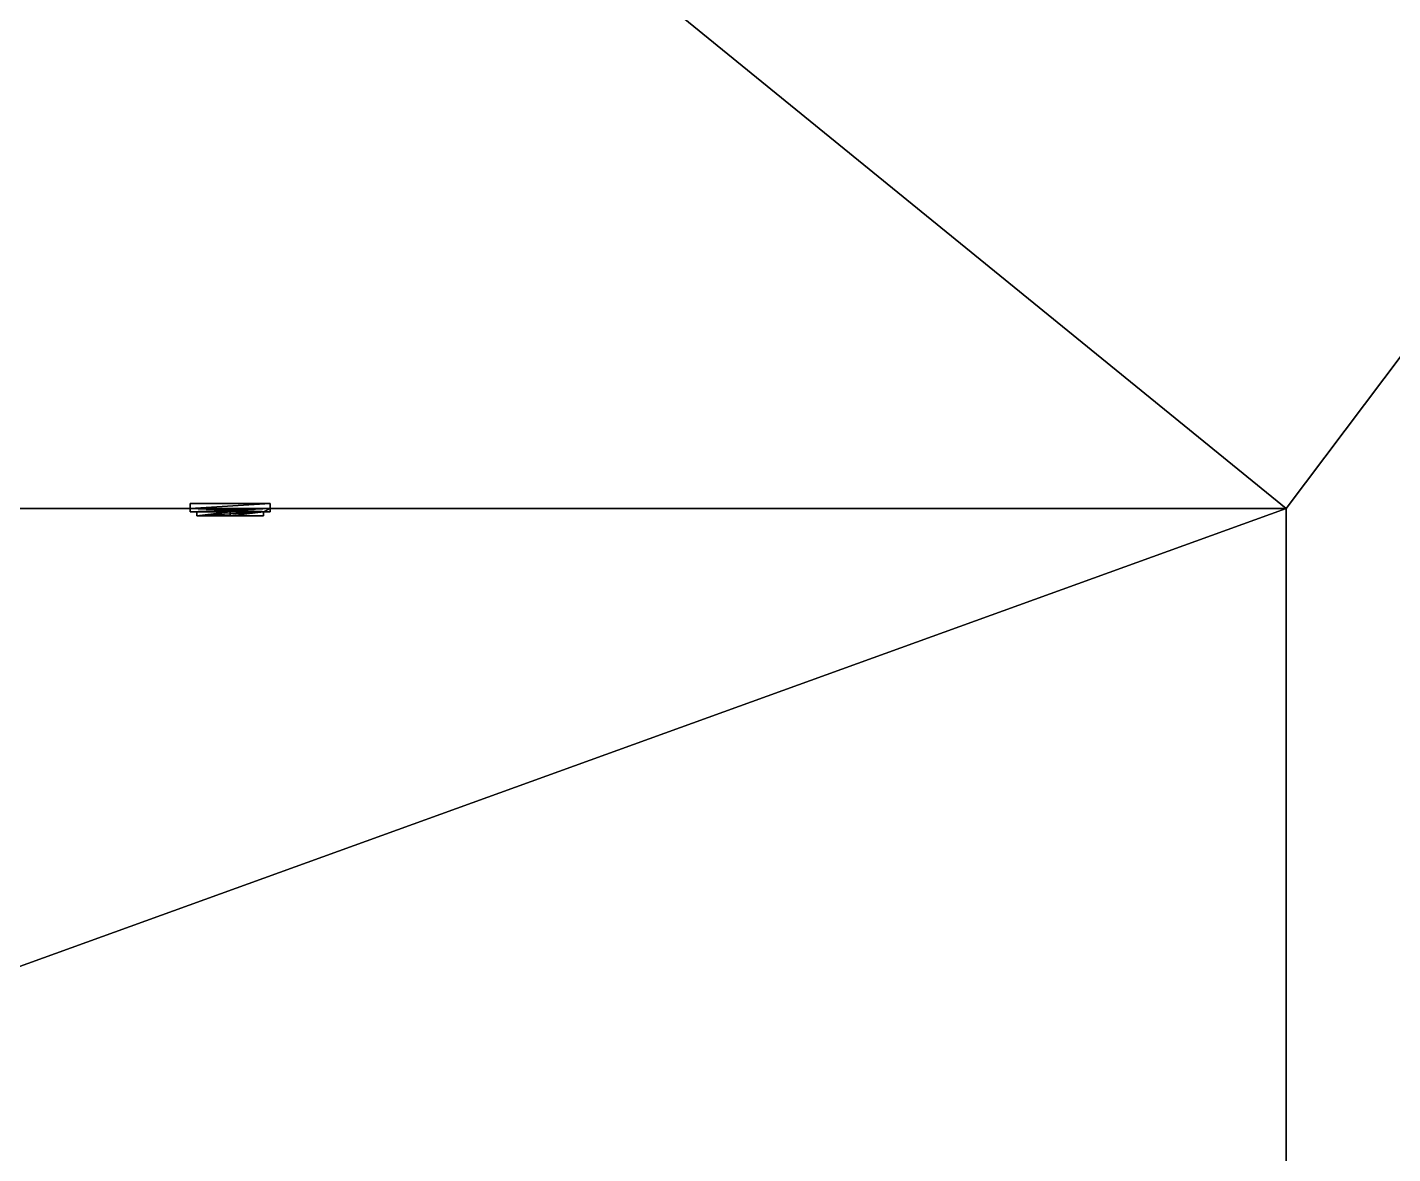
# Model space of a CAD drawing. Header units: metres. Extents: x -124 to 108, y 0 to 201.
# Drawn here: x 58.98 to 72.25, y 53.66 to 64.61 of the extents above; entities that cross this region are included whole.
import ezdxf

# ---------------------------------------------------------------- set-up
doc = ezdxf.new("R2010")
doc.units = ezdxf.units.M
doc.layers.get('0').update_dxf_attribs({"true_color": 0xff5454})

# ---------------------------------------------------------------- blocks, each defined once
blk = doc.blocks.new('door_ii')
for p, q in [((0, 2.038), (0, 1.962)), ((0, 2.038), (0, 2.038, 0.046)), ((0, 1.962), (0, 2.038, 0.046)), ((0.778, 1.962), (0.778, 2.038)), ((0.778, 2.038), (0.778, 2.038, 0.046)), ((0.778, 1.962), (0.778, 2.038, 0.046)), ((0.778, 1.962, -0.035), (0, 1.962, -0.035)), ((0, 1.962, -0.035), (0, 0, -0.035)), ((0, 1.962), (0, 0)), ((0, 1.962), (0, 1.962, -0.035)), ((0, 1.962), (0.778, 1.962)), ((0.389, 1.931, -0.071), (0.064, 1.607, -0.071)), ((0.389, 1.931, -0.035), (0.064, 1.607, -0.035)), ((0.713, 1.607, -0.071), (0.389, 1.931, -0.071)), ((0.713, 1.607, -0.035), (0.389, 1.931, -0.035)), ((0.389, 1.931, -0.071), (0.389, 1.931, -0.035)), ((0.778, 0, -0.035), (0.778, 1.962, -0.035)), ((0.778, 0), (0.778, 1.962)), ((0.778, 1.962), (0.778, 1.962, -0.035)), ((0.064, 1.607, -0.071), (0.064, 0, -0.071)), ((0.064, 1.607, -0.071), (0.064, 1.607, -0.035)), ((0.064, 1.607, -0.035), (0.064, 0, -0.035)), ((0.713, 0, -0.071), (0.713, 1.607, -0.071)), ((0.713, 0, -0.035), (0.713, 1.607, -0.035)), ((0.713, 1.607, -0.071), (0.713, 1.607, -0.035)), ((0, 0, -0.035), (0.064, 0, -0.035)), ((0, 0), (0.778, 0)), ((0, 0), (0, 0, -0.035)), ((0.064, 0, -0.071), (0.064, 0, -0.035)), ((0.064, 0, -0.071), (0.713, 0, -0.071)), ((0.713, 0, -0.071), (0.713, 0, -0.035)), ((0.713, 0, -0.035), (0.778, 0, -0.035)), ((0.778, 0), (0.778, 0, -0.035))]:
    blk.add_line(p, q)
at = {"color": 35, "true_color": 0x927150}
for p, q in [((0.778, 2.038), (0, 2.038)), ((0.778, 2.038, 0.046), (0, 2.038, 0.046))]:
    blk.add_line(p, q, dxfattribs=at)
at = {"color": 45, "true_color": 0xaa8f5f}
mesh = blk.add_polyface(dxfattribs=at)
corners = [(0, 2.038), (0, 1.962), (0, 2.038, 0.046)]
mesh.append_faces([[corners[k] for k in face] for face in [(0, 1, 2)]], dxfattribs={"color": 45})
mesh = blk.add_polyface(dxfattribs=at)
corners = [(0, 2.038, 0.046), (0.778, 2.038), (0, 2.038), (0.778, 2.038, 0.046)]
mesh.append_faces([[corners[k] for k in face] for face in [(0, 1, 2), (1, 0, 3)]], dxfattribs={"vtx0": -1, "color": 45})
at = {"color": 35, "true_color": 0x927150}
mesh = blk.add_polyface(dxfattribs=at)
corners = [(0.778, 1.962), (0, 2.038, 0.046), (0, 1.962), (0.778, 2.038, 0.046)]
mesh.append_faces([[corners[k] for k in face] for face in [(0, 1, 2), (1, 0, 3)]], dxfattribs={"vtx0": -1, "color": 35})
at = {"color": 45, "true_color": 0xaa8f5f}
mesh = blk.add_polyface(dxfattribs=at)
corners = [(0.778, 2.038, 0.046), (0.778, 1.962), (0.778, 2.038)]
mesh.append_faces([[corners[k] for k in face] for face in [(0, 1, 2)]], dxfattribs={"color": 45})
mesh = blk.add_polyface(dxfattribs=at)
corners = [(0.778, 0, -0.035), (0.713, 1.607, -0.035), (0.713, 0, -0.035), (0.064, 0, -0.035), (0, 1.962, -0.035), (0, 0, -0.035), (0.064, 1.607, -0.035), (0.389, 1.931, -0.035), (0.778, 1.962, -0.035)]
mesh.append_faces([[corners[k] for k in face] for face in [(0, 1, 2), (3, 4, 5)]], dxfattribs={"vtx0": -1, "color": 45})
mesh.append_faces([[corners[k] for k in face] for face in [(4, 7, 8), (8, 1, 0)]], dxfattribs={"vtx0": -1, "vtx1": -1, "color": 45})
mesh.append_faces([[corners[k] for k in face] for face in [(4, 3, 6), (4, 6, 7), (8, 7, 1)]], dxfattribs={"vtx0": -1, "vtx2": -1, "color": 45})
mesh = blk.add_polyface(dxfattribs=at)
corners = [(0.778, 1.962), (0, 1.962, -0.035), (0.778, 1.962, -0.035), (0, 1.962)]
mesh.append_faces([[corners[k] for k in face] for face in [(0, 1, 2), (1, 0, 3)]], dxfattribs={"vtx0": -1, "color": 45})
mesh = blk.add_polyface(dxfattribs=at)
corners = [(0, 1.962, -0.035), (0, 0), (0, 0, -0.035), (0, 1.962)]
mesh.append_faces([[corners[k] for k in face] for face in [(0, 1, 2), (1, 0, 3)]], dxfattribs={"vtx0": -1, "color": 45})
mesh = blk.add_polyface(dxfattribs=at)
corners = [(0.389, 1.931, -0.071), (0.064, 1.607, -0.035), (0.064, 1.607, -0.071), (0.389, 1.931, -0.035)]
mesh.append_faces([[corners[k] for k in face] for face in [(0, 1, 2), (1, 0, 3)]], dxfattribs={"vtx0": -1, "color": 45})
at = {"color": 28, "true_color": 0x130f0a}
mesh = blk.add_polyface(dxfattribs=at)
corners = [(0.713, 0, -0.071), (0.064, 1.607, -0.071), (0.064, 0, -0.071), (0.389, 1.931, -0.071), (0.713, 1.607, -0.071)]
mesh.append_faces([[corners[k] for k in face] for face in [(0, 1, 2), (3, 0, 4)]], dxfattribs={"vtx0": -1, "color": 28})
mesh.append_faces([[corners[k] for k in face] for face in [(1, 0, 3)]], dxfattribs={"vtx0": -1, "vtx1": -1, "color": 28})
at = {"color": 45, "true_color": 0xaa8f5f}
mesh = blk.add_polyface(dxfattribs=at)
corners = [(0.389, 1.931, -0.035), (0.713, 1.607, -0.071), (0.713, 1.607, -0.035), (0.389, 1.931, -0.071)]
mesh.append_faces([[corners[k] for k in face] for face in [(0, 1, 2), (1, 0, 3)]], dxfattribs={"vtx0": -1, "color": 45})
mesh = blk.add_polyface(dxfattribs=at)
corners = [(0.778, 1.962), (0.778, 0, -0.035), (0.778, 0), (0.778, 1.962, -0.035)]
mesh.append_faces([[corners[k] for k in face] for face in [(0, 1, 2), (1, 0, 3)]], dxfattribs={"vtx0": -1, "color": 45})
mesh = blk.add_polyface(dxfattribs=at)
corners = [(0.064, 1.607, -0.071), (0.064, 0, -0.035), (0.064, 0, -0.071), (0.064, 1.607, -0.035)]
mesh.append_faces([[corners[k] for k in face] for face in [(0, 1, 2), (1, 0, 3)]], dxfattribs={"vtx0": -1, "color": 45})
mesh = blk.add_polyface(dxfattribs=at)
corners = [(0.713, 1.607, -0.035), (0.713, 0, -0.071), (0.713, 0, -0.035), (0.713, 1.607, -0.071)]
mesh.append_faces([[corners[k] for k in face] for face in [(0, 1, 2), (1, 0, 3)]], dxfattribs={"vtx0": -1, "color": 45})
mesh = blk.add_polyface(dxfattribs=at)
corners = [(0, 0), (0.064, 0, -0.035), (0, 0, -0.035), (0.713, 0, -0.035), (0.778, 0, -0.035), (0.778, 0), (0.713, 0, -0.071), (0.064, 0, -0.071)]
mesh.append_faces([[corners[k] for k in face] for face in [(0, 1, 2), (4, 0, 5), (1, 6, 7)]], dxfattribs={"vtx0": -1, "color": 45})
mesh.append_faces([[corners[k] for k in face] for face in [(3, 0, 4), (6, 1, 3)]], dxfattribs={"vtx0": -1, "vtx1": -1, "color": 45})
mesh.append_faces([[corners[k] for k in face] for face in [(1, 0, 3)]], dxfattribs={"vtx0": -1, "vtx1": -1, "vtx2": -1, "color": 45})
blk = doc.blocks.new('Component_1')
for p, q in [((35.931, 59.93), (71.214, 59.93)), ((35.931, 59.93, 13.251), (71.214, 59.93, 13.251)), ((71.214, 59.93), (71.214, 47.173)), ((71.214, 59.93), (71.214, 59.93, 13.251)), ((71.214, 59.93, 13.251), (71.214, 47.173, 13.251))]:
    blk.add_line(p, q)
at = {"extrusion": (0, 1, 0)}
blk.add_blockref('door_ii', (-61.336, 0, 59.93), dxfattribs=at)
mesh = blk.add_polyface()
corners = [(98.864, 30.909), (89.725, 8.974), (87.548, 30.909), (96.817, 14.094), (98.496, 14.094), (98.496, 12.414), (96.817, 12.414), (101.266, 8.974), (98.864, 23.105), (101.266, 23.105), (-20.488, 200.884), (-36.244, 166.56), (-36.244, 200.884), (-62.798, 120.046), (-62.798, 166.56), (-62.798, 96.837), (-62.798, 69.072), (28.083, 69.072), (-20.488, 166.56), (4.432, 132.3), (4.432, 166.56), (28.083, 132.3), (28.083, 88.431), (52.935, 88.431), (28.083, 66.461), (35.931, 66.461), (35.931, 59.93), (58.512, 70.266), (71.214, 59.93), (58.512, 82.925), (78.994, 70.266), (71.214, 47.173), (86.711, 98.936), (52.935, 98.936), (78.994, 82.925), (35.931, 45.542), (35.931, 47.173), (35.931, 32.385), (35.931, 12.9), (56.228, 30.62), (71.014, 30.62), (71.014, 7.874), (89.725, 7.874), (86.711, 60.802), (87.548, 60.802), (29.124, 8.345), (29.124, 12.9), (56.228, 8.345), (30.864, 32.385), (30.864, 45.542), (-93.476, 160.296), (-109.828, 96.837), (-109.828, 160.296), (-93.476, 120.046)]
mesh.append_faces([[corners[k] for k in face] for face in [(7, 8, 9), (10, 11, 12), (11, 13, 14), (19, 18, 20), (32, 23, 33), (31, 35, 36), (2, 43, 44), (38, 45, 46), (35, 48, 49), (50, 51, 52)]], dxfattribs={"vtx0": -1})
mesh.append_faces([[corners[k] for k in face] for face in [(0, 1, 2), (3, 0, 4), (4, 0, 5), (1, 6, 7), (6, 1, 3), (8, 5, 0), (15, 11, 16), (16, 11, 17), (18, 11, 10), (17, 23, 24), (24, 23, 25), (25, 23, 26), (26, 27, 28), (27, 23, 29), (28, 30, 31), (29, 32, 34), (34, 32, 30), (37, 31, 38), (39, 31, 40), (40, 31, 41), (41, 31, 42), (43, 30, 32), (42, 2, 1), (45, 38, 47), (47, 38, 39), (48, 35, 37), (51, 53, 15)]], dxfattribs={"vtx0": -1, "vtx1": -1})
mesh.append_faces([[corners[k] for k in face] for face in [(1, 0, 3), (7, 5, 8), (13, 11, 15), (17, 11, 18), (17, 18, 19), (26, 23, 27), (23, 32, 29), (35, 31, 37), (38, 31, 39), (42, 31, 30), (42, 30, 2), (2, 30, 43)]], dxfattribs={"vtx0": -1, "vtx1": -1, "vtx2": -1})
mesh.append_faces([[corners[k] for k in face] for face in [(7, 6, 5), (17, 19, 21), (17, 21, 22), (17, 22, 23), (28, 27, 30), (51, 50, 53), (15, 53, 13)]], dxfattribs={"vtx0": -1, "vtx2": -1})
mesh = blk.add_polyface()
corners = [(71.214, 59.93, 13.251), (35.931, 47.173, 13.251), (35.931, 59.93, 13.251), (71.214, 47.173, 13.251), (34.201, 45.542, 13.251), (34.201, 59.93, 13.251), (35.931, 45.542, 13.251)]
mesh.append_faces([[corners[k] for k in face] for face in [(1, 0, 3), (2, 4, 5)]], dxfattribs={"vtx0": -1})
mesh.append_faces([[corners[k] for k in face] for face in [(0, 1, 2), (4, 2, 6), (6, 2, 1)]], dxfattribs={"vtx0": -1, "vtx1": -1})
mesh = blk.add_polyface()
corners = [(71.214, 59.93), (35.931, 47.173), (35.931, 59.93), (71.214, 47.173)]
mesh.append_faces([[corners[k] for k in face] for face in [(0, 1, 2), (1, 0, 3)]], dxfattribs={"vtx0": -1})
mesh = blk.add_polyface()
corners = [(71.214, 59.93, 13.251), (61.336, 59.93), (71.214, 59.93), (61.336, 59.93, 1.962), (61.336, 59.93, 2.038), (60.558, 59.93, 2.038), (50.687, 59.93, 2.293), (49.714, 59.93, 2.293), (35.931, 59.93), (49.714, 59.93), (35.931, 59.93, 13.251), (60.558, 59.93, 1.962), (50.687, 59.93), (60.558, 59.93)]
mesh.append_faces([[corners[k] for k in face] for face in [(0, 1, 2), (7, 8, 9), (11, 12, 13)]], dxfattribs={"vtx0": -1})
mesh.append_faces([[corners[k] for k in face] for face in [(1, 0, 3), (3, 0, 4), (4, 0, 5), (6, 0, 7), (8, 7, 10), (10, 7, 0), (12, 11, 6)]], dxfattribs={"vtx0": -1, "vtx1": -1})
mesh.append_faces([[corners[k] for k in face] for face in [(5, 0, 6)]], dxfattribs={"vtx0": -1, "vtx1": -1, "vtx2": -1})
mesh.append_faces([[corners[k] for k in face] for face in [(6, 11, 5)]], dxfattribs={"vtx0": -1, "vtx2": -1})
mesh = blk.add_polyface()
corners = [(71.214, 47.173), (71.214, 48.964, 11.299), (71.214, 49.866), (71.214, 48.964, 12.455), (71.214, 48.964, 11.36), (71.214, 49.534, 11.299), (71.214, 47.173, 13.251), (71.214, 59.93, 13.251), (71.214, 49.534, 12.455), (71.214, 49.534, 11.36), (71.214, 50.095, 2.326), (71.214, 50.768, 2.326), (71.214, 50.996), (71.214, 59.93)]
mesh.append_faces([[corners[k] for k in face] for face in [(1, 3, 4), (12, 7, 13)]], dxfattribs={"vtx0": -1})
mesh.append_faces([[corners[k] for k in face] for face in [(0, 1, 2), (6, 3, 0), (3, 7, 8), (8, 7, 9), (9, 7, 5), (10, 7, 11), (11, 7, 12)]], dxfattribs={"vtx0": -1, "vtx1": -1})
mesh.append_faces([[corners[k] for k in face] for face in [(1, 0, 3), (5, 7, 10)]], dxfattribs={"vtx0": -1, "vtx1": -1, "vtx2": -1})
mesh.append_faces([[corners[k] for k in face] for face in [(2, 1, 5), (3, 6, 7), (5, 10, 2)]], dxfattribs={"vtx0": -1, "vtx2": -1})

msp = doc.modelspace()

# ---------------------------------------------------------------- block references
msp.add_blockref('Component_1', (0, 0))

doc.saveas('drawing.dxf')
